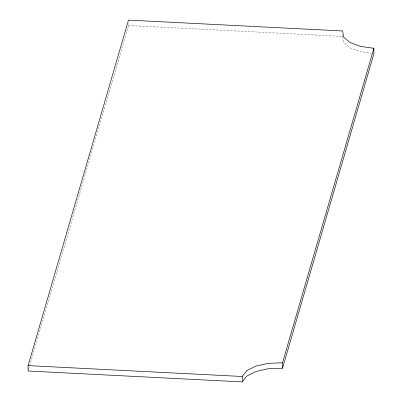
<?xml version="1.0" encoding="UTF-8"?>
<svg xmlns="http://www.w3.org/2000/svg" width="402" height="402" viewBox="0 0 402 402"><rect width="100%" height="100%" fill="white"/><g stroke="black" fill="none" stroke-linecap="round" stroke-linejoin="round"><path stroke-width="0.3" stroke-dasharray="2.01 1.51" d="M28.648 369.212L128.504 25.512L128.494 23.708M128.504 25.512L342.65 36.391L343.65 42.456L349.941 47.878L360.564 51.828L371.473 53.36M342.645 35.19L342.65 36.391"/><path stroke-width="0.6" d="M28.1 365.609L128.479 20.1L342.625 30.979L343.625 37.044L349.916 42.466L360.539 46.411L373.875 48.285L373.9 53.702L282.526 368.222L268.501 368.704L255.928 371.478L246.717 376.111L242.27 381.9L28.125 371.021L28.1 365.609L242.245 376.488L246.692 370.694L255.903 366.061L268.476 363.292L282.5 362.81L373.875 48.285M282.5 362.81L282.526 368.222M242.245 376.488L242.27 381.9"/></g></svg>
